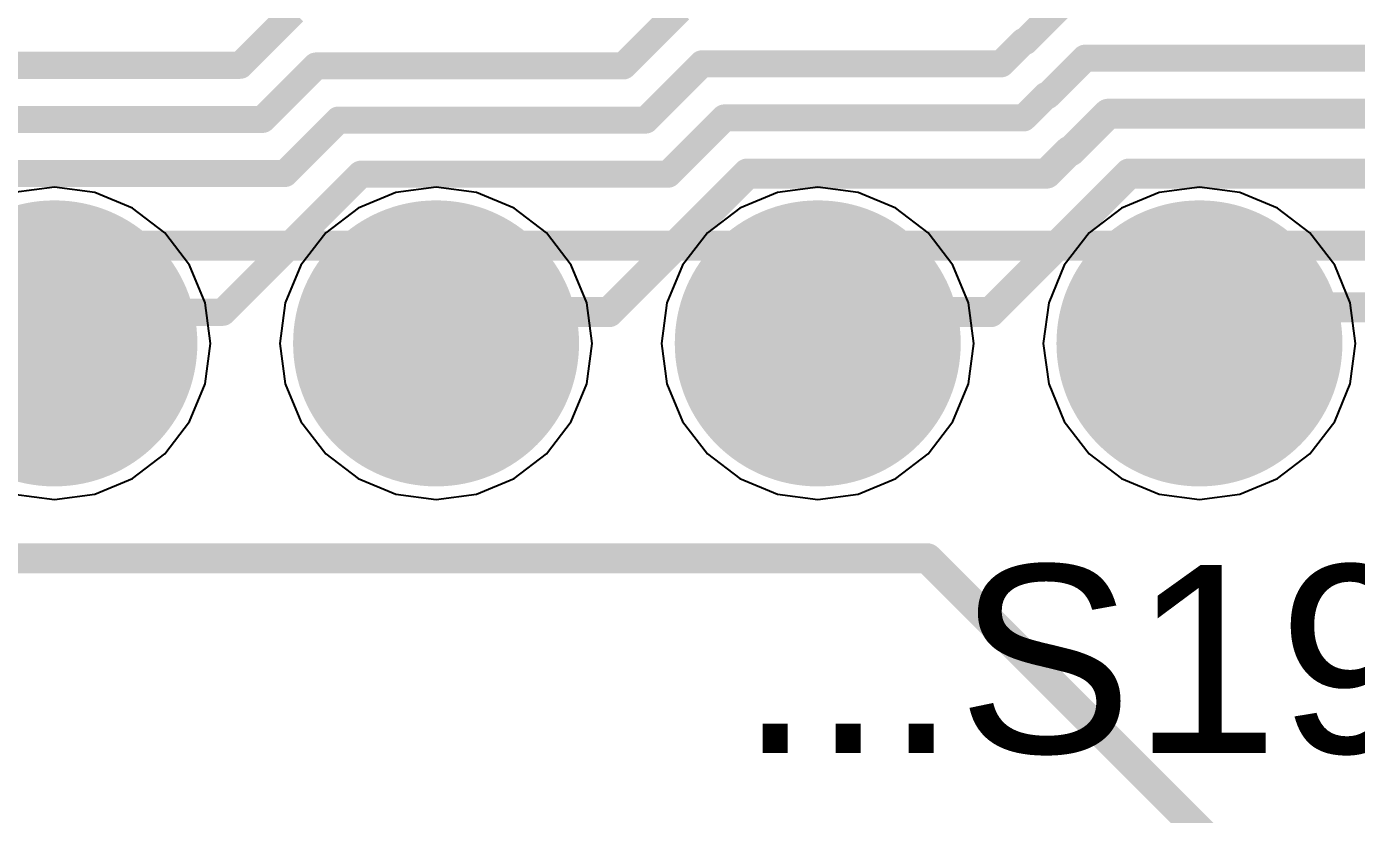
# Model space of a CAD drawing. Header units: inches. Extents: x 0 to 7.57, y 0 to 3.51.
# Drawn here: x 2.4325 to 2.7809, y 0.7959 to 1.0023 of the extents above; entities that cross this region are included whole.
import ezdxf

# ---------------------------------------------------------------- set-up
doc = ezdxf.new("R2010")
doc.units = ezdxf.units.IN
doc.header["$MEASUREMENT"] = 0
for name, color, linetype in [('Bottom Courtyard', 56, 'Continuous'), ('Bottom Solder', 6, 'Continuous'), ('L1', 1, 'Continuous'), ('L2', 5, 'Continuous'), ('Multi-Layer', 9, 'Continuous'), ('Pad Holes', 156, 'Continuous'), ('Top Overlay', 2, 'Continuous'), ('Top Solder', 216, 'Continuous')]:
    doc.layers.add(name, color=color, linetype=linetype)
doc.styles.add('Arial', font='', dxfattribs={"height": 0.2})
doc.styles.get('Arial').set_extended_font_data('Arial')

# ---------------------------------------------------------------- blocks, each defined once
blk = doc.blocks.new('FMC_160LCD_V2_B_46')
at = {"layer": 'Bottom Solder'}
h = blk.add_hatch(color=6, dxfattribs=at)
edge = h.paths.add_edge_path()
edge.add_arc((-0.85, 0.73425), 0.03746, 0, 360)
h = blk.add_hatch(color=6, dxfattribs=at)
edge = h.paths.add_edge_path()
edge.add_arc((-0.75, 0.73425), 0.03746, 0, 360)
h = blk.add_hatch(color=6, dxfattribs=at)
edge = h.paths.add_edge_path()
edge.add_arc((-0.65, 0.73425), 0.03746, 0, 360)
h = blk.add_hatch(color=6, dxfattribs=at)
edge = h.paths.add_edge_path()
edge.add_arc((-0.55, 0.73425), 0.03746, 0, 360)
at = {"layer": 'L1'}
h = blk.add_hatch(color=1, dxfattribs=at)
edge = h.paths.add_edge_path()
edge.add_arc((-0.85, 0.73425), 0.03346, 0, 360)
h = blk.add_hatch(color=1, dxfattribs=at)
edge = h.paths.add_edge_path()
edge.add_arc((-0.75, 0.73425), 0.03346, 0, 360)
h = blk.add_hatch(color=1, dxfattribs=at)
edge = h.paths.add_edge_path()
edge.add_arc((-0.65, 0.73425), 0.03346, 0, 360)
h = blk.add_hatch(color=1, dxfattribs=at)
edge = h.paths.add_edge_path()
edge.add_arc((-0.55, 0.73425), 0.03346, 0, 360)
at = {"layer": 'L2'}
h = blk.add_hatch(color=5, dxfattribs=at)
edge = h.paths.add_edge_path()
edge.add_arc((-0.85, 0.73425), 0.03346, 0, 360)
h = blk.add_hatch(color=5, dxfattribs=at)
edge = h.paths.add_edge_path()
edge.add_arc((-0.75, 0.73425), 0.03346, 0, 360)
h = blk.add_hatch(color=5, dxfattribs=at)
edge = h.paths.add_edge_path()
edge.add_arc((-0.65, 0.73425), 0.03346, 0, 360)
h = blk.add_hatch(color=5, dxfattribs=at)
edge = h.paths.add_edge_path()
edge.add_arc((-0.55, 0.73425), 0.03346, 0, 360)
at = {"layer": 'Multi-Layer'}
h = blk.add_hatch(color=9, dxfattribs=at)
edge = h.paths.add_edge_path()
edge.add_arc((-0.85, 0.73425), 0.03346, 0, 360)
h = blk.add_hatch(color=9, dxfattribs=at)
edge = h.paths.add_edge_path()
edge.add_arc((-0.75, 0.73425), 0.03346, 0, 360)
h = blk.add_hatch(color=9, dxfattribs=at)
edge = h.paths.add_edge_path()
edge.add_arc((-0.65, 0.73425), 0.03346, 0, 360)
h = blk.add_hatch(color=9, dxfattribs=at)
edge = h.paths.add_edge_path()
edge.add_arc((-0.55, 0.73425), 0.03346, 0, 360)
at = {"layer": 'Pad Holes'}
h = blk.add_hatch(color=7, dxfattribs=at)
edge = h.paths.add_edge_path()
edge.add_arc((-0.85, 0.73425), 0.02165, 0, 360)
h = blk.add_hatch(color=7, dxfattribs=at)
edge = h.paths.add_edge_path()
edge.add_arc((-0.75, 0.73425), 0.02165, 0, 360)
h = blk.add_hatch(color=7, dxfattribs=at)
edge = h.paths.add_edge_path()
edge.add_arc((-0.65, 0.73425), 0.02165, 0, 360)
h = blk.add_hatch(color=7, dxfattribs=at)
edge = h.paths.add_edge_path()
edge.add_arc((-0.55, 0.73425), 0.02165, 0, 360)
at = {"layer": 'Top Solder'}
h = blk.add_hatch(color=216, dxfattribs=at)
edge = h.paths.add_edge_path()
edge.add_arc((-0.85, 0.73425), 0.03746, 0, 360)
h = blk.add_hatch(color=216, dxfattribs=at)
edge = h.paths.add_edge_path()
edge.add_arc((-0.75, 0.73425), 0.03746, 0, 360)
h = blk.add_hatch(color=216, dxfattribs=at)
edge = h.paths.add_edge_path()
edge.add_arc((-0.65, 0.73425), 0.03746, 0, 360)
h = blk.add_hatch(color=216, dxfattribs=at)
edge = h.paths.add_edge_path()
edge.add_arc((-0.55, 0.73425), 0.03746, 0, 360)
blk = doc.blocks.new('BACKLIGHT_B_52')
at = {"layer": 'Bottom Courtyard'}
blk.add_lwpolyline([(1.41732, 0.70866, 0.00787, 0.00787, 0), (-1.41732, 0.70866, 0.00787, 0.00787, 0)], format="xyseb", dxfattribs=at)

msp = doc.modelspace()

# ---------------------------------------------------------------- linework, layer by layer
at = {"layer": 'L1'}
for points in [[(2.69416, 0.9984, 0.00709, 0.00709, 0), (2.70454, 1.00879, 0.00709, 0.00709, 0)], [(2.48844, 0.99213, 0.00709, 0.00709, 0), (2.50244, 1.00613, 0.00709, 0.00709, 0)], [(2.58883, 0.99196, 0.00709, 0.00709, 0), (2.60356, 1.00669, 0.00709, 0.00709, 0)], [(2.68783, 0.99252, 0.00709, 0.00709, 0), (2.69371, 0.9984, 0.00709, 0.00709, 0)], [(2.69371, 0.9984, 0.00709, 0.00709, 0), (2.69416, 0.9984, 0.00709, 0.00709, 0)], [(2.70003, 0.98423, 0.00709, 0.00709, 0), (2.7098, 0.994, 0.00709, 0.00709, 0)], [(2.7098, 0.994, 0.00709, 0.00709, 0), (2.7874, 0.994, 0.00709, 0.00709, 0)], [(2.40631, 0.99213, 0.00709, 0.00709, 0), (2.48844, 0.99213, 0.00709, 0.00709, 0)], [(2.49431, 0.97796, 0.00709, 0.00709, 0), (2.50831, 0.99196, 0.00709, 0.00709, 0)], [(2.50831, 0.99196, 0.00709, 0.00709, 0), (2.58883, 0.99196, 0.00709, 0.00709, 0)], [(2.5947, 0.97779, 0.00709, 0.00709, 0), (2.60943, 0.99252, 0.00709, 0.00709, 0)], [(2.60943, 0.99252, 0.00709, 0.00709, 0), (2.68783, 0.99252, 0.00709, 0.00709, 0)], [(2.6937, 0.97835, 0.00709, 0.00709, 0), (2.69958, 0.98423, 0.00709, 0.00709, 0)], [(2.69958, 0.98423, 0.00709, 0.00709, 0), (2.70003, 0.98423, 0.00709, 0.00709, 0)], [(2.70606, 0.96966, 0.00787, 0.00787, 0), (2.71583, 0.97943, 0.00787, 0.00787, 0)], [(2.71583, 0.97943, 0.00787, 0.00787, 0), (2.79343, 0.97943, 0.00787, 0.00787, 0)], [(2.41218, 0.97796, 0.00709, 0.00709, 0), (2.49431, 0.97796, 0.00709, 0.00709, 0)], [(2.50018, 0.96379, 0.00709, 0.00709, 0), (2.51418, 0.97779, 0.00709, 0.00709, 0)], [(2.51418, 0.97779, 0.00709, 0.00709, 0), (2.5947, 0.97779, 0.00709, 0.00709, 0)], [(2.60057, 0.96361, 0.00709, 0.00709, 0), (2.6153, 0.97835, 0.00709, 0.00709, 0)], [(2.6153, 0.97835, 0.00709, 0.00709, 0), (2.6937, 0.97835, 0.00709, 0.00709, 0)], [(2.69973, 0.96378, 0.00787, 0.00787, 0), (2.70561, 0.96966, 0.00787, 0.00787, 0)], [(2.70561, 0.96966, 0.00787, 0.00787, 0), (2.70606, 0.96966, 0.00787, 0.00787, 0)], [(2.41805, 0.96379, 0.00709, 0.00709, 0), (2.50018, 0.96379, 0.00709, 0.00709, 0)], [(2.48386, 0.92742, 0.00709, 0.00709, 0), (2.52005, 0.96361, 0.00709, 0.00709, 0)], [(2.52005, 0.96361, 0.00709, 0.00709, 0), (2.60057, 0.96361, 0.00709, 0.00709, 0)], [(2.58504, 0.92748, 0.00787, 0.00787, 0), (2.62134, 0.96378, 0.00787, 0.00787, 0)], [(2.62134, 0.96378, 0.00787, 0.00787, 0), (2.69973, 0.96378, 0.00787, 0.00787, 0)], [(2.71226, 0.9547, 0.00787, 0.00787, 0), (2.72134, 0.96378, 0.00787, 0.00787, 0)], [(2.72134, 0.96378, 0.00787, 0.00787, 0), (2.79894, 0.96378, 0.00787, 0.00787, 0)], [(2.68504, 0.92748, 0.00787, 0.00787, 0), (2.71226, 0.9547, 0.00787, 0.00787, 0)], [(2.43976, 0.91929, 0.00709, 0.00709, 0), (2.44789, 0.92742, 0.00709, 0.00709, 0)], [(2.44789, 0.92742, 0.00709, 0.00709, 0), (2.48386, 0.92742, 0.00709, 0.00709, 0)], [(2.53976, 0.91929, 0.00787, 0.00787, 0), (2.54796, 0.92748, 0.00787, 0.00787, 0)], [(2.54796, 0.92748, 0.00787, 0.00787, 0), (2.58504, 0.92748, 0.00787, 0.00787, 0)], [(2.64006, 0.919, 0.00787, 0.00787, 0), (2.64854, 0.92748, 0.00787, 0.00787, 0)], [(2.64854, 0.92748, 0.00787, 0.00787, 0), (2.68504, 0.92748, 0.00787, 0.00787, 0)], [(2.73976, 0.91929, 0.00787, 0.00787, 0), (2.7492, 0.92873, 0.00787, 0.00787, 0)], [(2.7492, 0.92873, 0.00787, 0.00787, 0), (2.78504, 0.92873, 0.00787, 0.00787, 0)], [(2.63976, 0.91929, 0.00787, 0.00787, 0), (2.64006, 0.919, 0.00787, 0.00787, 0)], [(1.686, 0.863, 0.00787, 0.00787, 0), (2.6685, 0.863, 0.00787, 0.00787, 0)], [(2.6685, 0.863, 0.00787, 0.00787, 0), (2.95079, 0.58071, 0.00787, 0.00787, 0)]]:
    msp.add_lwpolyline(points, format="xyseb", dxfattribs=at)
for points in [[(2.69194, 0.9984, 0.00354, 0.00354, 1), (2.69548, 0.9984, 0.00354, 0.00354, 1)], [(2.69194, 0.9984, 0.00354, 0.00354, 1), (2.69548, 0.9984, 0.00354, 0.00354, 1)], [(2.69238, 0.9984, 0.00354, 0.00354, 1), (2.69593, 0.9984, 0.00354, 0.00354, 1)], [(2.69238, 0.9984, 0.00354, 0.00354, 1), (2.69593, 0.9984, 0.00354, 0.00354, 1)], [(2.70803, 0.994, 0.00354, 0.00354, 1), (2.71157, 0.994, 0.00354, 0.00354, 1)], [(2.70803, 0.994, 0.00354, 0.00354, 1), (2.71157, 0.994, 0.00354, 0.00354, 1)], [(2.48667, 0.99213, 0.00354, 0.00354, 1), (2.49021, 0.99213, 0.00354, 0.00354, 1)], [(2.48667, 0.99213, 0.00354, 0.00354, 1), (2.49021, 0.99213, 0.00354, 0.00354, 1)], [(2.50654, 0.99196, 0.00354, 0.00354, 1), (2.51008, 0.99196, 0.00354, 0.00354, 1)], [(2.50654, 0.99196, 0.00354, 0.00354, 1), (2.51008, 0.99196, 0.00354, 0.00354, 1)], [(2.58706, 0.99196, 0.00354, 0.00354, 1), (2.5906, 0.99196, 0.00354, 0.00354, 1)], [(2.58706, 0.99196, 0.00354, 0.00354, 1), (2.5906, 0.99196, 0.00354, 0.00354, 1)], [(2.60766, 0.99252, 0.00354, 0.00354, 1), (2.6112, 0.99252, 0.00354, 0.00354, 1)], [(2.60766, 0.99252, 0.00354, 0.00354, 1), (2.6112, 0.99252, 0.00354, 0.00354, 1)], [(2.68606, 0.99252, 0.00354, 0.00354, 1), (2.6896, 0.99252, 0.00354, 0.00354, 1)], [(2.68606, 0.99252, 0.00354, 0.00354, 1), (2.6896, 0.99252, 0.00354, 0.00354, 1)], [(2.69781, 0.98423, 0.00354, 0.00354, 1), (2.70135, 0.98423, 0.00354, 0.00354, 1)], [(2.69781, 0.98423, 0.00354, 0.00354, 1), (2.70135, 0.98423, 0.00354, 0.00354, 1)], [(2.69826, 0.98423, 0.00354, 0.00354, 1), (2.7018, 0.98423, 0.00354, 0.00354, 1)], [(2.69826, 0.98423, 0.00354, 0.00354, 1), (2.7018, 0.98423, 0.00354, 0.00354, 1)], [(2.71386, 0.97943, 0.00394, 0.00394, 1), (2.7178, 0.97943, 0.00394, 0.00394, 1)], [(2.71386, 0.97943, 0.00394, 0.00394, 1), (2.7178, 0.97943, 0.00394, 0.00394, 1)], [(2.49254, 0.97796, 0.00354, 0.00354, 1), (2.49608, 0.97796, 0.00354, 0.00354, 1)], [(2.49254, 0.97796, 0.00354, 0.00354, 1), (2.49608, 0.97796, 0.00354, 0.00354, 1)], [(2.51241, 0.97779, 0.00354, 0.00354, 1), (2.51595, 0.97779, 0.00354, 0.00354, 1)], [(2.51241, 0.97779, 0.00354, 0.00354, 1), (2.51595, 0.97779, 0.00354, 0.00354, 1)], [(2.59293, 0.97779, 0.00354, 0.00354, 1), (2.59647, 0.97779, 0.00354, 0.00354, 1)], [(2.59293, 0.97779, 0.00354, 0.00354, 1), (2.59647, 0.97779, 0.00354, 0.00354, 1)], [(2.61353, 0.97835, 0.00354, 0.00354, 1), (2.61707, 0.97835, 0.00354, 0.00354, 1)], [(2.61353, 0.97835, 0.00354, 0.00354, 1), (2.61707, 0.97835, 0.00354, 0.00354, 1)], [(2.69193, 0.97835, 0.00354, 0.00354, 1), (2.69547, 0.97835, 0.00354, 0.00354, 1)], [(2.69193, 0.97835, 0.00354, 0.00354, 1), (2.69547, 0.97835, 0.00354, 0.00354, 1)], [(2.70365, 0.96966, 0.00394, 0.00394, 1), (2.70758, 0.96966, 0.00394, 0.00394, 1)], [(2.70365, 0.96966, 0.00394, 0.00394, 1), (2.70758, 0.96966, 0.00394, 0.00394, 1)], [(2.70409, 0.96966, 0.00394, 0.00394, 1), (2.70803, 0.96966, 0.00394, 0.00394, 1)], [(2.70409, 0.96966, 0.00394, 0.00394, 1), (2.70803, 0.96966, 0.00394, 0.00394, 1)], [(2.49841, 0.96379, 0.00354, 0.00354, 1), (2.50195, 0.96379, 0.00354, 0.00354, 1)], [(2.49841, 0.96379, 0.00354, 0.00354, 1), (2.50195, 0.96379, 0.00354, 0.00354, 1)], [(2.51828, 0.96361, 0.00354, 0.00354, 1), (2.52183, 0.96361, 0.00354, 0.00354, 1)], [(2.51828, 0.96361, 0.00354, 0.00354, 1), (2.52183, 0.96361, 0.00354, 0.00354, 1)], [(2.5988, 0.96361, 0.00354, 0.00354, 1), (2.60234, 0.96361, 0.00354, 0.00354, 1)], [(2.5988, 0.96361, 0.00354, 0.00354, 1), (2.60234, 0.96361, 0.00354, 0.00354, 1)], [(2.61937, 0.96378, 0.00394, 0.00394, 1), (2.6233, 0.96378, 0.00394, 0.00394, 1)], [(2.61937, 0.96378, 0.00394, 0.00394, 1), (2.6233, 0.96378, 0.00394, 0.00394, 1)], [(2.69776, 0.96378, 0.00394, 0.00394, 1), (2.7017, 0.96378, 0.00394, 0.00394, 1)], [(2.69776, 0.96378, 0.00394, 0.00394, 1), (2.7017, 0.96378, 0.00394, 0.00394, 1)], [(2.71937, 0.96378, 0.00394, 0.00394, 1), (2.7233, 0.96378, 0.00394, 0.00394, 1)], [(2.71937, 0.96378, 0.00394, 0.00394, 1), (2.7233, 0.96378, 0.00394, 0.00394, 1)], [(2.71029, 0.9547, 0.00394, 0.00394, 1), (2.71423, 0.9547, 0.00394, 0.00394, 1)], [(2.71029, 0.9547, 0.00394, 0.00394, 1), (2.71423, 0.9547, 0.00394, 0.00394, 1)], [(2.44612, 0.92742, 0.00354, 0.00354, 1), (2.44966, 0.92742, 0.00354, 0.00354, 1)], [(2.44612, 0.92742, 0.00354, 0.00354, 1), (2.44966, 0.92742, 0.00354, 0.00354, 1)], [(2.48209, 0.92742, 0.00354, 0.00354, 1), (2.48563, 0.92742, 0.00354, 0.00354, 1)], [(2.48209, 0.92742, 0.00354, 0.00354, 1), (2.48563, 0.92742, 0.00354, 0.00354, 1)], [(2.54599, 0.92748, 0.00394, 0.00394, 1), (2.54992, 0.92748, 0.00394, 0.00394, 1)], [(2.54599, 0.92748, 0.00394, 0.00394, 1), (2.54992, 0.92748, 0.00394, 0.00394, 1)], [(2.58307, 0.92748, 0.00394, 0.00394, 1), (2.58701, 0.92748, 0.00394, 0.00394, 1)], [(2.58307, 0.92748, 0.00394, 0.00394, 1), (2.58701, 0.92748, 0.00394, 0.00394, 1)], [(2.64657, 0.92748, 0.00394, 0.00394, 1), (2.65051, 0.92748, 0.00394, 0.00394, 1)], [(2.64657, 0.92748, 0.00394, 0.00394, 1), (2.65051, 0.92748, 0.00394, 0.00394, 1)], [(2.68307, 0.92748, 0.00394, 0.00394, 1), (2.68701, 0.92748, 0.00394, 0.00394, 1)], [(2.68307, 0.92748, 0.00394, 0.00394, 1), (2.68701, 0.92748, 0.00394, 0.00394, 1)], [(2.74723, 0.92873, 0.00394, 0.00394, 1), (2.75117, 0.92873, 0.00394, 0.00394, 1)], [(2.74723, 0.92873, 0.00394, 0.00394, 1), (2.75117, 0.92873, 0.00394, 0.00394, 1)], [(2.43799, 0.91929, 0.00354, 0.00354, 1), (2.44154, 0.91929, 0.00354, 0.00354, 1)], [(2.5378, 0.91929, 0.00394, 0.00394, 1), (2.54173, 0.91929, 0.00394, 0.00394, 1)], [(2.6378, 0.91929, 0.00394, 0.00394, 1), (2.64173, 0.91929, 0.00394, 0.00394, 1)], [(2.63809, 0.919, 0.00394, 0.00394, 1), (2.64202, 0.919, 0.00394, 0.00394, 1)], [(2.63809, 0.919, 0.00394, 0.00394, 1), (2.64202, 0.919, 0.00394, 0.00394, 1)], [(2.7378, 0.91929, 0.00394, 0.00394, 1), (2.74173, 0.91929, 0.00394, 0.00394, 1)], [(2.66653, 0.863, 0.00394, 0.00394, 1), (2.67046, 0.863, 0.00394, 0.00394, 1)], [(2.66653, 0.863, 0.00394, 0.00394, 1), (2.67046, 0.863, 0.00394, 0.00394, 1)]]:
    msp.add_lwpolyline(points, format="xyseb", close=True, dxfattribs=at)
at = {"layer": 'L2'}
for p, q in [((2.43976, 0.96019), (2.42918, 0.9588)), ((2.45035, 0.9588), (2.43976, 0.96019)), ((2.46021, 0.95471), (2.45035, 0.9588)), ((2.52918, 0.9588), (2.51931, 0.95471)), ((2.53976, 0.96019), (2.52918, 0.9588)), ((2.55035, 0.9588), (2.53976, 0.96019)), ((2.56021, 0.95471), (2.55035, 0.9588)), ((2.62918, 0.9588), (2.61931, 0.95471)), ((2.63976, 0.96019), (2.62918, 0.9588)), ((2.65035, 0.9588), (2.63976, 0.96019)), ((2.66021, 0.95471), (2.65035, 0.9588)), ((2.72918, 0.9588), (2.71931, 0.95471)), ((2.73976, 0.96019), (2.72918, 0.9588)), ((2.75035, 0.9588), (2.73976, 0.96019)), ((2.76021, 0.95471), (2.75035, 0.9588)), ((2.46869, 0.94821), (2.46021, 0.95471)), ((2.51931, 0.95471), (2.51084, 0.94821)), ((2.56869, 0.94821), (2.56021, 0.95471)), ((2.61931, 0.95471), (2.61084, 0.94821)), ((2.66869, 0.94821), (2.66021, 0.95471)), ((2.71931, 0.95471), (2.71084, 0.94821)), ((2.76869, 0.94821), (2.76021, 0.95471)), ((2.47519, 0.93974), (2.46869, 0.94821)), ((2.51084, 0.94821), (2.50434, 0.93974)), ((2.57518, 0.93974), (2.56869, 0.94821)), ((2.61084, 0.94821), (2.60434, 0.93974)), ((2.67518, 0.93974), (2.66869, 0.94821)), ((2.71084, 0.94821), (2.70434, 0.93974)), ((2.77519, 0.93974), (2.76869, 0.94821)), ((2.47927, 0.92988), (2.47519, 0.93974)), ((2.50434, 0.93974), (2.50026, 0.92988)), ((2.57927, 0.92988), (2.57518, 0.93974)), ((2.60434, 0.93974), (2.60026, 0.92988)), ((2.67927, 0.92988), (2.67518, 0.93974)), ((2.70434, 0.93974), (2.70026, 0.92988)), ((2.77927, 0.92988), (2.77519, 0.93974)), ((2.48066, 0.91929), (2.47927, 0.92988)), ((2.50026, 0.92988), (2.49886, 0.91929)), ((2.58066, 0.91929), (2.57927, 0.92988)), ((2.60026, 0.92988), (2.59886, 0.91929)), ((2.68066, 0.91929), (2.67927, 0.92988)), ((2.70026, 0.92988), (2.69886, 0.91929)), ((2.78066, 0.91929), (2.77927, 0.92988)), ((2.47927, 0.90871), (2.48066, 0.91929)), ((2.49886, 0.91929), (2.50026, 0.90871)), ((2.57927, 0.90871), (2.58066, 0.91929)), ((2.59886, 0.91929), (2.60026, 0.90871)), ((2.67927, 0.90871), (2.68066, 0.91929)), ((2.69886, 0.91929), (2.70026, 0.90871)), ((2.77927, 0.90871), (2.78066, 0.91929)), ((2.47519, 0.89884), (2.47927, 0.90871)), ((2.50026, 0.90871), (2.50434, 0.89884)), ((2.57518, 0.89884), (2.57927, 0.90871)), ((2.60026, 0.90871), (2.60434, 0.89884)), ((2.67518, 0.89884), (2.67927, 0.90871)), ((2.70026, 0.90871), (2.70434, 0.89884)), ((2.77519, 0.89884), (2.77927, 0.90871)), ((2.46869, 0.89037), (2.47519, 0.89884)), ((2.50434, 0.89884), (2.51084, 0.89037)), ((2.56869, 0.89037), (2.57518, 0.89884)), ((2.60434, 0.89884), (2.61084, 0.89037)), ((2.66869, 0.89037), (2.67518, 0.89884)), ((2.70434, 0.89884), (2.71084, 0.89037)), ((2.76869, 0.89037), (2.77519, 0.89884)), ((2.46021, 0.88387), (2.46869, 0.89037)), ((2.51084, 0.89037), (2.51931, 0.88387)), ((2.56021, 0.88387), (2.56869, 0.89037)), ((2.61084, 0.89037), (2.61931, 0.88387)), ((2.66021, 0.88387), (2.66869, 0.89037)), ((2.71084, 0.89037), (2.71931, 0.88387)), ((2.76021, 0.88387), (2.76869, 0.89037)), ((2.45035, 0.87978), (2.46021, 0.88387)), ((2.51931, 0.88387), (2.52918, 0.87978)), ((2.55035, 0.87978), (2.56021, 0.88387)), ((2.61931, 0.88387), (2.62918, 0.87978)), ((2.65035, 0.87978), (2.66021, 0.88387)), ((2.71931, 0.88387), (2.72918, 0.87978)), ((2.75035, 0.87978), (2.76021, 0.88387)), ((2.42918, 0.87978), (2.43976, 0.87839)), ((2.43976, 0.87839), (2.45035, 0.87978)), ((2.52918, 0.87978), (2.53976, 0.87839)), ((2.53976, 0.87839), (2.55035, 0.87978)), ((2.62918, 0.87978), (2.63976, 0.87839)), ((2.63976, 0.87839), (2.65035, 0.87978)), ((2.72918, 0.87978), (2.73976, 0.87839)), ((2.73976, 0.87839), (2.75035, 0.87978))]:
    msp.add_line(p, q, dxfattribs=at)

# ---------------------------------------------------------------- block references
at = {"rotation": 180}
for name, p in [('FMC_160LCD_V2_B_46', (1.88976, 1.65354)), ('BACKLIGHT_B_52', (1.9685, 1.65354))]:
    msp.add_blockref(name, p, dxfattribs=at)

# ---------------------------------------------------------------- texts
at = {"layer": 'Top Overlay', "style": 'Arial'}
msp.add_text('...S19 C1', height=0.049213, dxfattribs=at).set_placement((2.61909, 0.81201))

doc.saveas('drawing.dxf')
